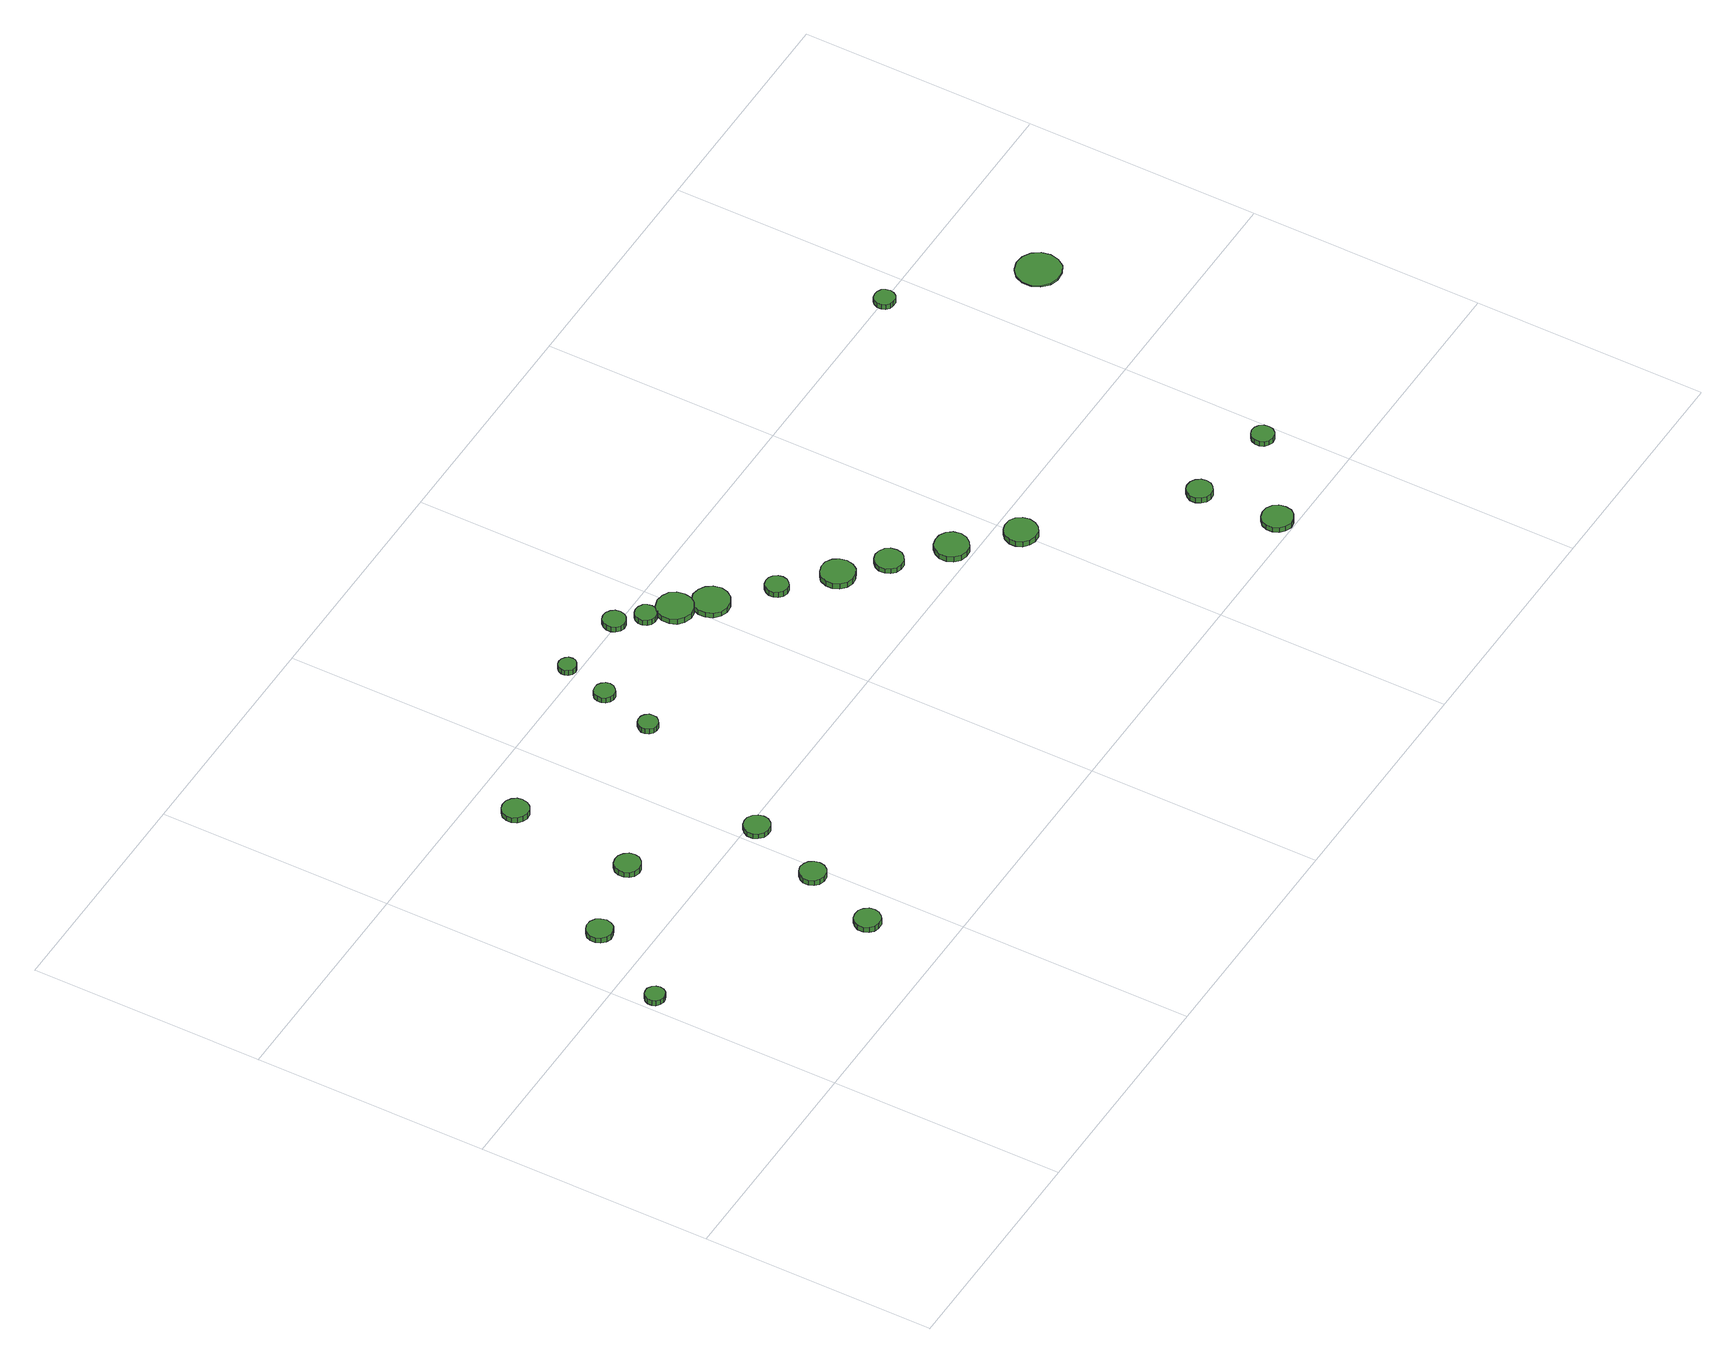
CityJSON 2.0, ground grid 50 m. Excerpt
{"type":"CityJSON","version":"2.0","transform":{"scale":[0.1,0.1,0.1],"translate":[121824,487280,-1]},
"CityObjects":{
"tree1":{"type":"SolitaryVegetationObject","attributes":{"function":"something"},"geometry":[{"type":"MultiSurface","lod":"1","boundaries":[[[0,1,2,3,4,5,6,7,8,9,10,11,12,13,14]],[[15,16,17,18,19,20,21,22,23,24,25,26,27,28,29]],[[0,29,28,1]],[[1,28,27,2]],[[2,27,26,3]],[[3,26,25,4]],[[4,25,24,5]],[[5,24,23,6]],[[6,23,22,7]],[[7,22,21,8]],[[8,21,20,9]],[[9,20,19,10]],[[10,19,18,11]],[[11,18,17,12]],[[12,17,16,13]],[[13,16,15,14]],[[14,15,29,0]]]}]},
"tree2":{"type":"SolitaryVegetationObject","attributes":{"function":"something"},"geometry":[{"type":"MultiSurface","lod":"1","boundaries":[[[30,31,32,33,34,35,36,37,38,39,40,41,42,43,44]],[[45,46,47,48,49,50,51,52,53,54,55,56,57,58,59]],[[30,59,58,31]],[[31,58,57,32]],[[32,57,56,33]],[[33,56,55,34]],[[34,55,54,35]],[[35,54,53,36]],[[36,53,52,37]],[[37,52,51,38]],[[38,51,50,39]],[[39,50,49,40]],[[40,49,48,41]],[[41,48,47,42]],[[42,47,46,43]],[[43,46,45,44]],[[44,45,59,30]]]}]},
"tree3":{"type":"SolitaryVegetationObject","attributes":{"function":"something"},"geometry":[{"type":"MultiSurface","lod":"1","boundaries":[[[60,61,62,63,64,65,66,67,68,69,70,71,72,73,74]],[[75,76,77,78,79,80,81,82,83,84,85,86,87,88,89]],[[60,89,88,61]],[[61,88,87,62]],[[62,87,86,63]],[[63,86,85,64]],[[64,85,84,65]],[[65,84,83,66]],[[66,83,82,67]],[[67,82,81,68]],[[68,81,80,69]],[[69,80,79,70]],[[70,79,78,71]],[[71,78,77,72]],[[72,77,76,73]],[[73,76,75,74]],[[74,75,89,60]]]}]},
"tree4":{"type":"SolitaryVegetationObject","attributes":{"function":"something"},"geometry":[{"type":"MultiSurface","lod":"1","boundaries":[[[90,91,92,93,94,95,96,97,98,99,100,101,102,103,104]],[[105,106,107,108,109,110,111,112,113,114,115,116,117,118,119]],[[90,119,118,91]],[[91,118,117,92]],[[92,117,116,93]],[[93,116,115,94]],[[94,115,114,95]],[[95,114,113,96]],[[96,113,112,97]],[[97,112,111,98]],[[98,111,110,99]],[[99,110,109,100]],[[100,109,108,101]],[[101,108,107,102]],[[102,107,106,103]],[[103,106,105,104]],[[104,105,119,90]]]}]},
"tree5":{"type":"SolitaryVegetationObject","attributes":{"function":"something"},"geometry":[{"type":"MultiSurface","lod":"1","boundaries":[[[120,121,122,123,124,125,126,127,128,129,130,131,132,133,134]],[[135,136,137,138,139,140,141,142,143,144,145,146,147,148,149]],[[120,149,148,121]],[[121,148,147,122]],[[122,147,146,123]],[[123,146,145,124]],[[124,145,144,125]],[[125,144,143,126]],[[126,143,142,127]],[[127,142,141,128]],[[128,141,140,129]],[[129,140,139,130]],[[130,139,138,131]],[[131,138,137,132]],[[132,137,136,133]],[[133,136,135,134]],[[134,135,149,120]]]}]},
"tree6":{"type":"SolitaryVegetationObject","attributes":{"function":"something"},"geometry":[{"type":"MultiSurface","lod":"1","boundaries":[[[150,151,152,153,154,155,156,157,158,159,160,161,162,163,164]],[[165,166,167,168,169,170,171,172,173,174,175,176,177,178,179]],[[150,179,178,151]],[[151,178,177,152]],[[152,177,176,153]],[[153,176,175,154]],[[154,175,174,155]],[[155,174,173,156]],[[156,173,172,157]],[[157,172,171,158]],[[158,171,170,159]],[[159,170,169,160]],[[160,169,168,161]],[[161,168,167,162]],[[162,167,166,163]],[[163,166,165,164]],[[164,165,179,150]]]}]},
"tree7":{"type":"SolitaryVegetationObject","attributes":{"function":"something"},"geometry":[{"type":"MultiSurface","lod":"1","boundaries":[[[180,181,182,183,184,185,186,187,188,189,190,191,192,193,194]],[[195,196,197,198,199,200,201,202,203,204,205,206,207,208,209]],[[180,209,208,181]],[[181,208,207,182]],[[182,207,206,183]],[[183,206,205,184]],[[184,205,204,185]],[[185,204,203,186]],[[186,203,202,187]],[[187,202,201,188]],[[188,201,200,189]],[[189,200,199,190]],[[190,199,198,191]],[[191,198,197,192]],[[192,197,196,193]],[[193,196,195,194]],[[194,195,209,180]]]}]},
"tree8":{"type":"SolitaryVegetationObject","attributes":{"function":"something"},"geometry":[{"type":"MultiSurface","lod":"1","boundaries":[[[210,211,212,213,214,215,216,217,218,219,220,221,222,223,224]],[[225,226,227,228,229,230,231,232,233,234,235,236,237,238,239]],[[210,239,238,211]],[[211,238,237,212]],[[212,237,236,213]],[[213,236,235,214]],[[214,235,234,215]],[[215,234,233,216]],[[216,233,232,217]],[[217,232,231,218]],[[218,231,230,219]],[[219,230,229,220]],[[220,229,228,221]],[[221,228,227,222]],[[222,227,226,223]],[[223,226,225,224]],[[224,225,239,210]]]}]},
"tree9":{"type":"SolitaryVegetationObject","attributes":{"function":"something"},"geometry":[{"type":"MultiSurface","lod":"1","boundaries":[[[240,241,242,243,244,245,246,247,248,249,250,251,252,253,254]],[[255,256,257,258,259,260,261,262,263,264,265,266,267,268,269]],[[240,269,268,241]],[[241,268,267,242]],[[242,267,266,243]],[[243,266,265,244]],[[244,265,264,245]],[[245,264,263,246]],[[246,263,262,247]],[[247,262,261,248]],[[248,261,260,249]],[[249,260,259,250]],[[250,259,258,251]],[[251,258,257,252]],[[252,257,256,253]],[[253,256,255,254]],[[254,255,269,240]]]}]},
"tree10":{"type":"SolitaryVegetationObject","attributes":{"function":"something"},"geometry":[{"type":"MultiSurface","lod":"1","boundaries":[[[270,271,272,273,274,275,276,277,278,279,280,281,282,283,284]],[[285,286,287,288,289,290,291,292,293,294,295,296,297,298,299]],[[270,299,298,271]],[[271,298,297,272]],[[272,297,296,273]],[[273,296,295,274]],[[274,295,294,275]],[[275,294,293,276]],[[276,293,292,277]],[[277,292,291,278]],[[278,291,290,279]],[[279,290,289,280]],[[280,289,288,281]],[[281,288,287,282]],[[282,287,286,283]],[[283,286,285,284]],[[284,285,299,270]]]}]},
"tree11":{"type":"SolitaryVegetationObject","attributes":{"function":"something"},"geometry":[{"type":"MultiSurface","lod":"1","boundaries":[[[300,301,302,303,304,305,306,307,308,309,310,311,312,313,314]],[[315,316,317,318,319,320,321,322,323,324,325,326,327,328,329]],[[300,329,328,301]],[[301,328,327,302]],[[302,327,326,303]],[[303,326,325,304]],[[304,325,324,305]],[[305,324,323,306]],[[306,323,322,307]],[[307,322,321,308]],[[308,321,320,309]],[[309,320,319,310]],[[310,319,318,311]],[[311,318,317,312]],[[312,317,316,313]],[[313,316,315,314]],[[314,315,329,300]]]}]},
"tree12":{"type":"SolitaryVegetationObject","attributes":{"function":"something"},"geometry":[{"type":"MultiSurface","lod":"1","boundaries":[[[330,331,332,333,334,335,336,337,338,339,340,341,342,343,344]],[[345,346,347,348,349,350,351,352,353,354,355,356,357,358,359]],[[330,359,358,331]],[[331,358,357,332]],[[332,357,356,333]],[[333,356,355,334]],[[334,355,354,335]],[[335,354,353,336]],[[336,353,352,337]],[[337,352,351,338]],[[338,351,350,339]],[[339,350,349,340]],[[340,349,348,341]],[[341,348,347,342]],[[342,347,346,343]],[[343,346,345,344]],[[344,345,359,330]]]}]},
"tree13":{"type":"SolitaryVegetationObject","attributes":{"function":"something"},"geometry":[{"type":"MultiSurface","lod":"1","boundaries":[[[360,361,362,363,364,365,366,367,368,369,370,371,372,373,374]],[[375,376,377,378,379,380,381,382,383,384,385,386,387,388,389]],[[360,389,388,361]],[[361,388,387,362]],[[362,387,386,363]],[[363,386,385,364]],[[364,385,384,365]],[[365,384,383,366]],[[366,383,382,367]],[[367,382,381,368]],[[368,381,380,369]],[[369,380,379,370]],[[370,379,378,371]],[[371,378,377,372]],[[372,377,376,373]],[[373,376,375,374]],[[374,375,389,360]]]}]},
"tree14":{"type":"SolitaryVegetationObject","attributes":{"function":"something"},"geometry":[{"type":"MultiSurface","lod":"1","boundaries":[[[390,391,392,393,394,395,396,397,398,399,400,401,402,403,404]],[[405,406,407,408,409,410,411,412,413,414,415,416,417,418,419]],[[390,419,418,391]],[[391,418,417,392]],[[392,417,416,393]],[[393,416,415,394]],[[394,415,414,395]],[[395,414,413,396]],[[396,413,412,397]],[[397,412,411,398]],[[398,411,410,399]],[[399,410,409,400]],[[400,409,408,401]],[[401,408,407,402]],[[402,407,406,403]],[[403,406,405,404]],[[404,405,419,390]]]}]},
"tree15":{"type":"SolitaryVegetationObject","attributes":{"function":"something"},"geometry":[{"type":"MultiSurface","lod":"1","boundaries":[[[420,421,422,423,424,425,426,427,428,429,430,431,432,433,434]],[[435,436,437,438,439,440,441,442,443,444,445,446,447,448,449]],[[420,449,448,421]],[[421,448,447,422]],[[422,447,446,423]],[[423,446,445,424]],[[424,445,444,425]],[[425,444,443,426]],[[426,443,442,427]],[[427,442,441,428]],[[428,441,440,429]],[[429,440,439,430]],[[430,439,438,431]],[[431,438,437,432]],[[432,437,436,433]],[[433,436,435,434]],[[434,435,449,420]]]}]},
"tree16":{"type":"SolitaryVegetationObject","attributes":{"function":"something"},"geometry":[{"type":"MultiSurface","lod":"1","boundaries":[[[450,451,452,453,454,455,456,457,458,459,460,461,462,463,464]],[[465,466,467,468,469,470,471,472,473,474,475,476,477,478,479]],[[450,479,478,451]],[[451,478,477,452]],[[452,477,476,453]],[[453,476,475,454]],[[454,475,474,455]],[[455,474,473,456]],[[456,473,472,457]],[[457,472,471,458]],[[458,471,470,459]],[[459,470,469,460]],[[460,469,468,461]],[[461,468,467,462]],[[462,467,466,463]],[[463,466,465,464]],[[464,465,479,450]]]}]},
"tree17":{"type":"SolitaryVegetationObject","attributes":{"function":"something"},"geometry":[{"type":"MultiSurface","lod":"1","boundaries":[[[480,481,482,483,484,485,486,487,488,489,490,491,492,493,494]],[[495,496,497,498,499,500,501,502,503,504,505,506,507,508,509]],[[480,509,508,481]],[[481,508,507,482]],[[482,507,506,483]],[[483,506,505,484]],[[484,505,504,485]],[[485,504,503,486]],[[486,503,502,487]],[[487,502,501,488]],[[488,501,500,489]],[[489,500,499,490]],[[490,499,498,491]],[[491,498,497,492]],[[492,497,496,493]],[[493,496,495,494]],[[494,495,509,480]]]}]},
"tree18":{"type":"SolitaryVegetationObject","attributes":{"function":"something"},"geometry":[{"type":"MultiSurface","lod":"1","boundaries":[[[510,511,512,513,514,515,516,517,518,519,520,521,522,523,524]],[[525,526,527,528,529,530,531,532,533,534,535,536,537,538,539]],[[510,539,538,511]],[[511,538,537,512]],[[512,537,536,513]],[[513,536,535,514]],[[514,535,534,515]],[[515,534,533,516]],[[516,533,532,517]],[[517,532,531,518]],[[518,531,530,519]],[[519,530,529,520]],[[520,529,528,521]],[[521,528,527,522]],[[522,527,526,523]],[[523,526,525,524]],[[524,525,539,510]]]}]},
"tree19":{"type":"SolitaryVegetationObject","attributes":{"function":"something"},"geometry":[{"type":"MultiSurface","lod":"1","boundaries":[[[540,541,542,543,544,545,546,547,548,549,550,551,552,553,554]],[[555,556,557,558,559,560,561,562,563,564,565,566,567,568,569]],[[540,569,568,541]],[[541,568,567,542]],[[542,567,566,543]],[[543,566,565,544]],[[544,565,564,545]],[[545,564,563,546]],[[546,563,562,547]],[[547,562,561,548]],[[548,561,560,549]],[[549,560,559,550]],[[550,559,558,551]],[[551,558,557,552]],[[552,557,556,553]],[[553,556,555,554]],[[554,555,569,540]]]}]},
"tree20":{"type":"SolitaryVegetationObject","attributes":{"function":"something"},"geometry":[{"type":"MultiSurface","lod":"1","boundaries":[[[570,571,572,573,574,575,576,577,578,579,580,581,582,583,584]],[[585,586,587,588,589,590,591,592,593,594,595,596,597,598,599]],[[570,599,598,571]],[[571,598,597,572]],[[572,597,596,573]],[[573,596,595,574]],[[574,595,594,575]],[[575,594,593,576]],[[576,593,592,577]],[[577,592,591,578]],[[578,591,590,579]],[[579,590,589,580]],[[580,589,588,581]],[[581,588,587,582]],[[582,587,586,583]],[[583,586,585,584]],[[584,585,599,570]]]}]},
"tree21":{"type":"SolitaryVegetationObject","attributes":{"function":"something"},"geometry":[{"type":"MultiSurface","lod":"1","boundaries":[[[600,601,602,603,604,605,606,607,608,609,610,611,612,613,614]],[[615,616,617,618,619,620,621,622,623,624,625,626,627,628,629]],[[600,629,628,601]],[[601,628,627,602]],[[602,627,626,603]],[[603,626,625,604]],[[604,625,624,605]],[[605,624,623,606]],[[606,623,622,607]],[[607,622,621,608]],[[608,621,620,609]],[[609,620,619,610]],[[610,619,618,611]],[[611,618,617,612]],[[612,617,616,613]],[[613,616,615,614]],[[614,615,629,600]]]}]},
"tree22":{"type":"SolitaryVegetationObject","attributes":{"function":"something"},"geometry":[{"type":"MultiSurface","lod":"1","boundaries":[[[630,631,632,633,634,635,636,637,638,639,640,641,642,643,644]],[[645,646,647,648,649,650,651,652,653,654,655,656,657,658,659]],[[630,659,658,631]],[[631,658,657,632]],[[632,657,656,633]],[[633,656,655,634]],[[634,655,654,635]],[[635,654,653,636]],[[636,653,652,637]],[[637,652,651,638]],[[638,651,650,639]],[[639,650,649,640]],[[640,649,648,641]],[[641,648,647,642]],[[642,647,646,643]],[[643,646,645,644]],[[644,645,659,630]]]}]},
"tree23":{"type":"SolitaryVegetationObject","attributes":{"function":"something"},"geometry":[{"type":"MultiSurface","lod":"1","boundaries":[[[660,661,662,663,664,665,666,667,668,669,670,671,672,673,674]],[[675,676,677,678,679,680,681,682,683,684,685,686,687,688,689]],[[660,689,688,661]],[[661,688,687,662]],[[662,687,686,663]],[[663,686,685,664]],[[664,685,684,665]],[[665,684,683,666]],[[666,683,682,667]],[[667,682,681,668]],[[668,681,680,669]],[[669,680,679,670]],[[670,679,678,671]],[[671,678,677,672]],[[672,677,676,673]],[[673,676,675,674]],[[674,675,689,660]]]}]},
"tree24":{"type":"SolitaryVegetationObject","attributes":{"function":"something"},"geometry":[{"type":"MultiSurface","lod":"1","boundaries":[[[690,691,692,693,694,695,696,697,698,699,700,701,702,703,704]],[[705,706,707,708,709,710,711,712,713,714,715,716,717,718,719]],[[690,719,718,691]],[[691,718,717,692]],[[692,717,716,693]],[[693,716,715,694]],[[694,715,714,695]],[[695,714,713,696]],[[696,713,712,697]],[[697,712,711,698]],[[698,711,710,699]],[[699,710,709,700]],[[700,709,708,701]],[[701,708,707,702]],[[702,707,706,703]],[[703,706,705,704]],[[704,705,719,690]]]}]}
},
"vertices":[
[46,416,29],[44,424,29],[39,431,29],[31,436,29],[23,436,29],[15,434,29],[8,428,29],[5,420,29],[5,411,29],[8,404,29],[15,398,29],[23,395,29],[31,396,29],[39,400,29],[44,407,29],[44,407,16],[39,400,16],[31,396,16],[23,395,16],[15,398,16],[8,404,16],[5,411,16],[5,420,16],[8,428,16],[15,434,16],[23,436,16],[31,436,16],[39,431,16],[44,424,16],[46,416,16],
[154,598,31],[151,609,31],[145,618,31],[135,624,31],[123,625,31],[113,621,31],[104,614,31],[100,603,31],[100,592,31],[104,582,31],[113,574,31],[123,570,31],[135,572,31],[145,577,31],[151,586,31],[151,586,18],[145,577,18],[135,572,18],[123,570,18],[113,574,18],[104,582,18],[100,592,18],[100,603,18],[104,614,18],[113,621,18],[123,625,18],[135,624,18],[145,618,18],[151,609,18],[154,598,18],
[439,163,30],[437,174,30],[430,183,30],[421,189,30],[409,190,30],[398,187,30],[390,179,30],[385,169,30],[385,157,30],[390,147,30],[398,139,30],[409,136,30],[421,137,30],[430,143,30],[437,152,30],[437,152,17],[430,143,17],[421,137,17],[409,136,17],[398,139,17],[390,147,17],[385,157,17],[385,169,17],[390,179,17],[398,187,17],[409,190,17],[421,189,17],[430,183,17],[437,174,17],[439,163,17],
[340,642,30],[338,653,30],[331,662,30],[321,668,30],[310,669,30],[299,666,30],[290,658,30],[286,648,30],[286,636,30],[290,626,30],[299,618,30],[310,615,30],[321,616,30],[331,622,30],[338,631,30],[338,631,17],[331,622,17],[321,616,17],[310,615,17],[299,618,17],[290,626,17],[286,636,17],[286,648,17],[290,658,17],[299,666,17],[310,669,17],[321,668,17],[331,662,17],[338,653,17],[340,642,17],
[498,319,31],[496,330,31],[489,340,31],[480,345,31],[468,347,31],[457,343,31],[449,335,31],[444,325,31],[444,314,31],[449,303,31],[457,296,31],[468,292,31],[480,293,31],[489,299,31],[496,308,31],[496,308,18],[489,299,18],[480,293,18],[468,292,18],[457,296,18],[449,303,18],[444,314,18],[444,325,18],[449,335,18],[457,343,18],[468,347,18],[480,345,18],[489,340,18],[496,330,18],[498,319,18],
[363,906,31],[361,917,31],[354,926,31],[344,932,31],[332,933,31],[322,930,31],[313,922,31],[308,911,31],[308,900,31],[313,889,31],[322,882,31],[332,878,31],[344,879,31],[354,885,31],[361,894,31],[361,894,18],[354,885,18],[344,879,18],[332,878,18],[322,882,18],[313,889,18],[308,900,18],[308,911,18],[313,922,18],[322,930,18],[332,933,18],[344,932,18],[354,926,18],[361,917,18],[363,906,18],
[557,478,30],[555,489,30],[548,498,30],[538,504,30],[527,505,30],[516,502,30],[508,494,30],[503,484,30],[503,472,30],[508,462,30],[516,454,30],[527,451,30],[538,452,30],[548,458,30],[555,467,30],[555,467,18],[548,458,18],[538,452,18],[527,451,18],[516,454,18],[508,462,18],[503,472,18],[503,484,18],[508,494,18],[516,502,18],[527,505,18],[538,504,18],[548,498,18],[555,489,18],[557,478,18],
[693,803,30],[692,812,30],[686,819,30],[679,823,30],[670,824,30],[662,821,30],[656,815,30],[652,807,30],[652,799,30],[656,791,30],[662,785,30],[670,782,30],[679,783,30],[686,788,30],[692,795,30],[692,795,17],[686,788,17],[679,783,17],[670,782,17],[662,785,17],[656,791,17],[652,799,17],[652,807,17],[656,815,17],[662,821,17],[670,824,17],[679,823,17],[686,819,17],[692,812,17],[693,803,17],
[728,920,30],[726,929,30],[720,936,30],[713,940,30],[704,941,30],[695,939,30],[688,932,30],[685,924,30],[685,915,30],[688,907,30],[695,901,30],[704,898,30],[713,899,30],[720,904,30],[726,911,30],[726,911,17],[720,904,17],[713,899,17],[704,898,17],[695,901,17],[688,907,17],[685,915,17],[685,924,17],[688,932,17],[695,939,17],[704,941,17],[713,940,17],[720,936,17],[726,929,17],[728,920,17],
[751,1017,32],[750,1025,32],[745,1031,32],[738,1035,32],[731,1036,32],[723,1034,32],[717,1028,32],[714,1021,32],[714,1014,32],[717,1007,32],[723,1001,32],[731,999,32],[738,1000,32],[745,1004,32],[750,1010,32],[750,1010,19],[745,1004,19],[738,1000,19],[731,999,19],[723,1001,19],[717,1007,19],[714,1014,19],[714,1021,19],[717,1028,19],[723,1034,19],[731,1036,19],[738,1035,19],[745,1031,19],[750,1025,19],[751,1017,19],
[911,1002,31],[909,1012,31],[903,1020,31],[894,1025,31],[884,1026,31],[875,1023,31],[868,1016,31],[864,1007,31],[864,997,31],[868,988,31],[875,981,31],[884,978,31],[894,979,31],[903,984,31],[909,992,31],[909,992,18],[903,984,18],[894,979,18],[884,978,18],[875,981,18],[868,988,18],[864,997,18],[864,1007,18],[868,1016,18],[875,1023,18],[884,1026,18],[894,1025,18],[903,1020,18],[909,1012,18],[911,1002,18],
[959,959,27],[957,969,27],[952,976,27],[943,981,27],[934,982,27],[925,979,27],[918,973,27],[914,964,27],[914,955,27],[918,946,27],[925,940,27],[934,937,27],[943,938,27],[952,942,27],[957,950,27],[957,950,14],[952,942,14],[943,938,14],[934,937,14],[925,940,14],[918,946,14],[914,955,14],[914,964,14],[918,973,14],[925,979,14],[934,982,14],[943,981,14],[952,976,14],[957,969,14],[959,959,14],
[1017,919,29],[1014,935,29],[1005,948,29],[991,955,29],[975,957,29],[960,952,29],[948,942,29],[942,927,29],[942,911,29],[948,896,29],[960,886,29],[975,881,29],[991,883,29],[1005,891,29],[1014,903,29],[1014,903,16],[1005,891,16],[991,883,16],[975,881,16],[960,886,16],[948,896,16],[942,911,16],[942,927,16],[948,942,16],[960,952,16],[975,957,16],[991,955,16],[1005,948,16],[1014,935,16],[1017,919,16],
[1069,867,27],[1065,883,27],[1056,896,27],[1042,904,27],[1026,906,27],[1011,901,27],[999,890,27],[993,875,27],[993,860,27],[999,845,27],[1011,834,27],[1026,829,27],[1042,831,27],[1056,839,27],[1065,852,27],[1065,852,15],[1056,839,15],[1042,831,15],[1026,829,15],[1011,834,15],[999,845,15],[993,860,15],[993,875,15],[999,890,15],[1011,901,15],[1026,906,15],[1042,904,15],[1056,896,15],[1065,883,15],[1069,867,15],
[1155,779,27],[1153,789,27],[1147,797,27],[1139,802,27],[1129,803,27],[1119,800,27],[1112,793,27],[1108,784,27],[1108,774,27],[1112,765,27],[1119,758,27],[1129,755,27],[1139,756,27],[1147,761,27],[1153,769,27],[1153,769,14],[1147,761,14],[1139,756,14],[1129,755,14],[1119,758,14],[1112,765,14],[1108,774,14],[1108,784,14],[1112,793,14],[1119,800,14],[1129,803,14],[1139,802,14],[1147,797,14],[1153,789,14],[1155,779,14],
[1255,694,28],[1252,708,28],[1244,720,28],[1231,728,28],[1216,729,28],[1202,724,28],[1191,715,28],[1185,701,28],[1185,686,28],[1191,673,28],[1202,663,28],[1216,658,28],[1231,660,28],[1244,667,28],[1252,679,28],[1252,679,15],[1244,667,15],[1231,660,15],[1216,658,15],[1202,663,15],[1191,673,15],[1185,686,15],[1185,701,15],[1191,715,15],[1202,724,15],[1216,729,15],[1231,728,15],[1244,720,15],[1252,708,15],[1255,694,15],
[1331,626,26],[1329,638,26],[1322,648,26],[1311,654,26],[1299,656,26],[1287,652,26],[1278,644,26],[1273,633,26],[1273,620,26],[1278,609,26],[1287,601,26],[1299,597,26],[1311,598,26],[1322,605,26],[1329,614,26],[1329,614,14],[1322,605,14],[1311,598,14],[1299,597,14],[1287,601,14],[1278,609,14],[1273,620,14],[1273,633,14],[1278,644,14],[1287,652,14],[1299,656,14],[1311,654,14],[1322,648,14],[1329,638,14],[1331,626,14],
[1431,540,27],[1428,555,27],[1419,567,27],[1406,574,27],[1392,575,27],[1378,571,27],[1367,561,27],[1361,548,27],[1361,533,27],[1367,519,27],[1378,509,27],[1392,505,27],[1406,506,27],[1419,514,27],[1428,526,27],[1428,526,14],[1419,514,14],[1406,506,14],[1392,505,14],[1378,509,14],[1367,519,14],[1361,533,14],[1361,548,14],[1367,561,14],[1378,571,14],[1392,575,14],[1406,574,14],[1419,567,14],[1428,555,14],[1431,540,14],
[1533,445,26],[1530,459,26],[1522,471,26],[1510,478,26],[1495,479,26],[1482,475,26],[1471,465,26],[1465,452,26],[1465,438,26],[1471,425,26],[1482,415,26],[1495,411,26],[1510,412,26],[1522,419,26],[1530,431,26],[1530,431,13],[1522,419,13],[1510,412,13],[1495,411,13],[1482,415,13],[1471,425,13],[1465,438,13],[1465,452,13],[1471,465,13],[1482,475,13],[1495,479,13],[1510,478,13],[1522,471,13],[1530,459,13],[1533,445,13],
[1810,32,26],[1808,46,26],[1800,56,26],[1788,63,26],[1775,64,26],[1762,60,26],[1752,51,26],[1747,39,26],[1747,26,26],[1752,13,26],[1762,5,26],[1775,0,26],[1788,2,26],[1800,8,26],[1808,19,26],[1808,19,14],[1800,8,14],[1788,2,14],[1775,0,14],[1762,5,14],[1752,13,14],[1747,26,14],[1747,39,14],[1752,51,14],[1762,60,14],[1775,64,14],[1788,63,14],[1800,56,14],[1808,46,14],[1810,32,14],
[1795,201,28],[1793,211,28],[1786,220,28],[1777,226,28],[1765,227,28],[1755,224,28],[1747,216,28],[1742,206,28],[1742,195,28],[1747,185,28],[1755,177,28],[1765,174,28],[1777,175,28],[1786,181,28],[1793,190,28],[1793,190,15],[1786,181,15],[1777,175,15],[1765,174,15],[1755,177,15],[1747,185,15],[1742,195,15],[1742,206,15],[1747,216,15],[1755,224,15],[1765,227,15],[1777,226,15],[1786,220,15],[1793,211,15],[1795,201,15],
[1985,170,29],[1983,180,29],[1977,188,29],[1969,193,29],[1959,194,29],[1950,191,29],[1943,184,29],[1939,175,29],[1939,165,29],[1943,156,29],[1950,150,29],[1959,147,29],[1969,148,29],[1977,153,29],[1983,161,29],[1983,161,17],[1977,153,17],[1969,148,17],[1959,147,17],[1950,150,17],[1943,156,17],[1939,165,17],[1939,175,17],[1943,184,17],[1950,191,17],[1959,194,17],[1969,193,17],[1977,188,17],[1983,180,17],[1985,170,17],
[1946,994,30],[1944,1003,30],[1939,1010,30],[1931,1014,30],[1922,1015,30],[1913,1013,30],[1907,1007,30],[1903,998,30],[1903,989,30],[1907,981,30],[1913,975,30],[1922,973,30],[1931,973,30],[1939,978,30],[1944,985,30],[1944,985,18],[1939,978,18],[1931,973,18],[1922,973,18],[1913,975,18],[1907,981,18],[1903,989,18],[1903,998,18],[1907,1007,18],[1913,1013,18],[1922,1015,18],[1931,1014,18],[1939,1010,18],[1944,1003,18],[1946,994,18],
[2203,783,12],[2199,802,12],[2188,818,12],[2171,828,12],[2151,830,12],[2133,824,12],[2118,811,12],[2110,793,12],[2110,773,12],[2118,756,12],[2133,743,12],[2151,737,12],[2171,739,12],[2188,748,12],[2199,764,12],[2199,764,9],[2188,748,9],[2171,739,9],[2151,737,9],[2133,743,9],[2118,756,9],[2110,773,9],[2110,793,9],[2118,811,9],[2133,824,9],[2151,830,9],[2171,828,9],[2188,818,9],[2199,802,9],[2203,783,9]
]}
